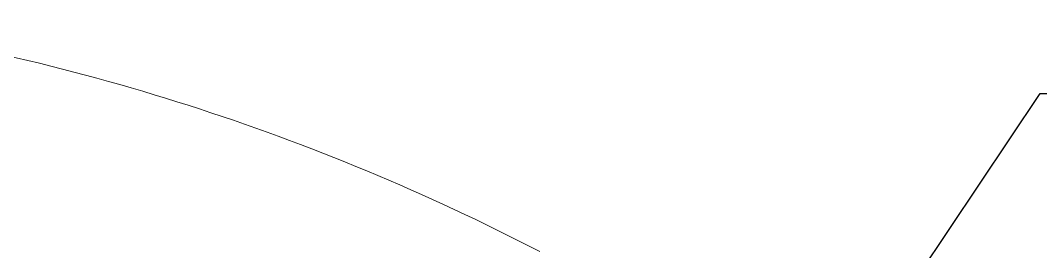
# Model space of a CAD drawing. Header units: inches. Extents: x 12 to 318, y 5 to 204.
# Drawn here: x 61.02 to 73.8, y 95.55 to 98.44 of the extents above; entities that cross this region are included whole.
import ezdxf

# ---------------------------------------------------------------- set-up
doc = ezdxf.new("R2010")
doc.units = ezdxf.units.IN
doc.header["$LTSCALE"] = 9.5
doc.header["$MEASUREMENT"] = 0
doc.layers.add('Symbol (ANSI)', color=7, linetype='Continuous', lineweight=25)
doc.layers.add('Visible', color=7, linetype='Continuous', lineweight=18)
doc.styles.add('MEMCOR Medium', font='arial.ttf')
doc.dimstyles.new('Default (ANSI)$7', dxfattribs={"dimscale": 9.5, "dimtxt": 0.15, "dimasz": 0.098425, "dimexe": 0.125, "dimexo": 0.0625, "dimgap": 0.031496, "dimtad": 0, "dimtih": 1, "dimtoh": 1, "dimdec": 4, "dimrnd": 1e-08, "dimzin": 3, "dimdsep": 46, "dimlunit": 5, "dimtxsty": 'MEMCOR Medium', "dimcen": 0.09, "dimdle": 0.393701, "dimclrd": 256, "dimclre": 256, "dimclrt": 256, "dimadec": 0, "dimazin": 1, "dimtfac": 0.8, "dimtofl": 0, "dimtmove": 0, "dimatfit": 3, "dimfxl": 1, "dimfrac": 1, "dimtolj": 1, "dimtzin": 4, "dimlwd": -1, "dimlwe": -1, "dimarcsym": 0})

msp = doc.modelspace()

# ---------------------------------------------------------------- linework, layer by layer
at = {"layer": 'Visible'}
msp.add_arc((54.529811, 70.527145), 28.192219, 62.5561831, 81.9687755, dxfattribs=at)

# ---------------------------------------------------------------- leaders
at = {"layer": 'Symbol (ANSI)', "annotation_type": 0, "has_hookline": 1, "hookline_direction": 0, "text_width": 12.206788}
msp.add_leader([(67.352221, 87.919599), (73.792304, 97.526668), (74.727344, 97.526668)], dimstyle='Default (ANSI)$7', override={"dimtad": 0}, dxfattribs=at)

doc.saveas('drawing.dxf')
